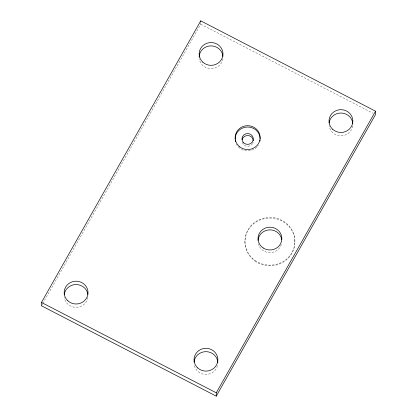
<?xml version="1.0" encoding="UTF-8"?>
<svg xmlns="http://www.w3.org/2000/svg" width="417" height="417" viewBox="0 0 417 417"><rect width="100%" height="100%" fill="white"/><g stroke="black" fill="none" stroke-linecap="round" stroke-linejoin="round"><path stroke-width="0.31" stroke-dasharray="2.08 1.56" d="M42.737 303.524L200.728 24.191L200.733 22.518M244.946 242.089L244.951 241.417M294.908 241.761L294.908 241.094M41.455 305.791L42.414 304.092M200.728 24.191L373.225 113.356M352.735 125.882A11.921 11.395 0.2 0 1 340.934 135.806A11.921 11.395 0.2 0 1 329.091 125.913M217.533 365.699A11.921 11.395 0.2 0 1 205.331 374.435A11.921 11.395 0.2 0 1 194.119 364.557M222.876 58.755A11.921 11.395 0.2 0 1 211.075 68.68A11.921 11.395 0.2 0 1 199.237 58.787M87.898 297.399A11.921 11.395 0.2 0 1 76.097 307.324A11.921 11.395 0.2 0 1 64.26 297.436M253.161 142.202A5.676 5.426 0.2 0 1 252.848 143.099M252.634 143.526A5.676 5.426 0.2 0 1 242.199 142.494M258.311 145.179A12.489 11.937 0.2 0 1 257.565 146.211M256.721 147.165A12.489 11.937 0.2 0 1 237.362 145.731M237.007 145.215A12.489 11.937 0.2 0 1 236.382 144.115M281.366 244.477A11.921 11.395 0.2 0 1 269.637 252.65A11.921 11.395 0.2 0 1 258.342 243.935M254.964 261.042A24.978 23.878 0.2 0 0 294.73 244.753A24.978 23.878 0.2 0 0 260.083 219.978A24.978 23.878 0.2 0 0 254.964 261.042M254.969 260.375A24.978 23.878 0.2 0 0 294.736 244.086A24.978 23.878 0.2 0 0 260.083 219.311A24.978 23.878 0.2 0 0 254.969 260.375"/><path stroke-width="0.63" d="M41.465 302.45L41.455 305.791L216.261 396.15L375.535 114.55L375.545 111.209L200.739 20.85L41.465 302.45L216.272 392.809L216.261 396.15M200.733 21.965L200.739 20.85M216.272 392.809L375.545 111.209M329.086 122.937A11.921 11.395 0.2 0 1 341.205 113.017A11.921 11.395 0.2 0 1 352.798 123.5M194.046 362.18A11.921 11.395 0.2 0 1 206.222 351.661A11.921 11.395 0.2 0 1 217.851 362.738M199.133 57.009A11.921 11.395 0.2 0 1 210.721 45.891A11.921 11.395 0.2 0 1 222.939 56.373M64.254 294.459A11.921 11.395 0.2 0 1 76.056 284.535A11.921 11.395 0.2 0 1 87.893 294.428M242.115 139.685A5.676 5.426 0.2 0 1 253.312 140.79M260.099 139.877A12.489 11.937 0.2 0 1 259.927 141.118M235.506 141.77A12.489 11.937 0.2 0 1 235.266 140.534M235.157 139.288A12.489 11.937 0.2 0 1 247.291 127.023A12.489 11.937 0.2 0 1 260.13 138.626M258.04 240.38A11.921 11.395 0.2 0 1 269.596 229.866A11.921 11.395 0.2 0 1 281.746 239.749M332.735 129.348A11.921 11.395 0.2 0 0 352.521 123.713A11.921 11.395 0.2 0 0 337.515 110.151A11.921 11.395 0.2 0 0 332.735 129.348M197.757 367.992A11.921 11.395 0.2 0 0 217.544 362.357A11.921 11.395 0.2 0 0 202.537 348.794A11.921 11.395 0.2 0 0 197.757 367.992M202.876 62.222A11.921 11.395 0.2 0 0 222.662 56.587A11.921 11.395 0.2 0 0 207.656 43.024A11.921 11.395 0.2 0 0 202.876 62.222M67.898 300.871A11.921 11.395 0.2 0 0 87.69 295.236A11.921 11.395 0.2 0 0 72.683 281.668A11.921 11.395 0.2 0 0 67.898 300.871M239.066 146.294A12.489 11.937 0.2 0 0 259.801 140.393A12.489 11.937 0.2 0 0 244.081 126.184A12.489 11.937 0.2 0 0 239.066 146.294M263.205 247.985A11.921 11.395 0.2 0 0 281.824 239.462A11.921 11.395 0.2 0 0 264.785 228.308A11.921 11.395 0.2 0 0 263.205 247.985M243.742 142.901A5.676 5.426 0.2 0 0 253.166 140.216A5.676 5.426 0.2 0 0 246.02 133.758A5.676 5.426 0.2 0 0 243.742 142.901"/></g></svg>
